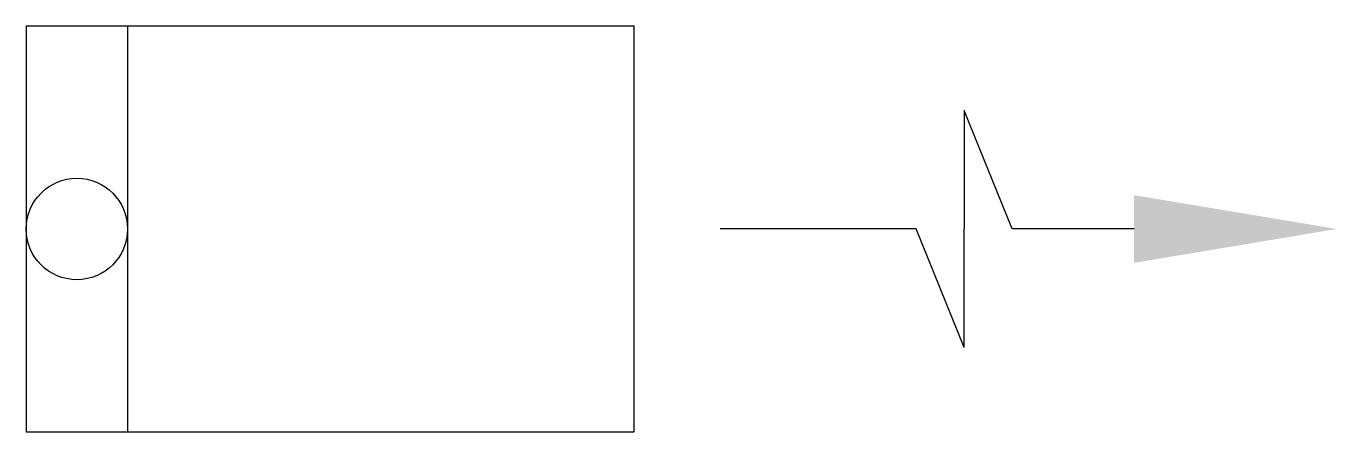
# Model space of a CAD drawing. Extents: x 361.11 to 361.918, y 812.623 to 812.873.
import ezdxf

# ---------------------------------------------------------------- set-up
doc = ezdxf.new("R2010")
doc.units = 0
doc.header["$LTSCALE"] = 96
doc.header["$MEASUREMENT"] = 0
doc.layers.get('0').update_dxf_attribs({"linetype": 'CONTINUOUS'})

msp = doc.modelspace()

# ---------------------------------------------------------------- linework, layer by layer
for p, q in [((361.10989, 812.87333), (361.10989, 812.62333)), ((361.48489, 812.87333), (361.10989, 812.87333)), ((361.17239, 812.87333), (361.17239, 812.62333)), ((361.48489, 812.62333), (361.48489, 812.87333)), ((361.71822, 812.74833), (361.6886, 812.82146)), ((361.6886, 812.82146), (361.6886, 812.74833)), ((361.6886, 812.67519), (361.65898, 812.74833)), ((361.6886, 812.67519), (361.6886, 812.74833)), ((361.10989, 812.62333), (361.48489, 812.62333))]:
    msp.add_line(p, q)
for points in [[(361.65898, 812.74833), (361.53793, 812.74833)], [(361.79338, 812.74833), (361.71822, 812.74833)]]:
    msp.add_lwpolyline(points)
msp.add_circle((361.14114, 812.74833), 0.03125)
msp.add_solid([(361.79338, 812.76916), (361.91838, 812.74833), (361.79338, 812.72749)])

doc.saveas('drawing.dxf')
